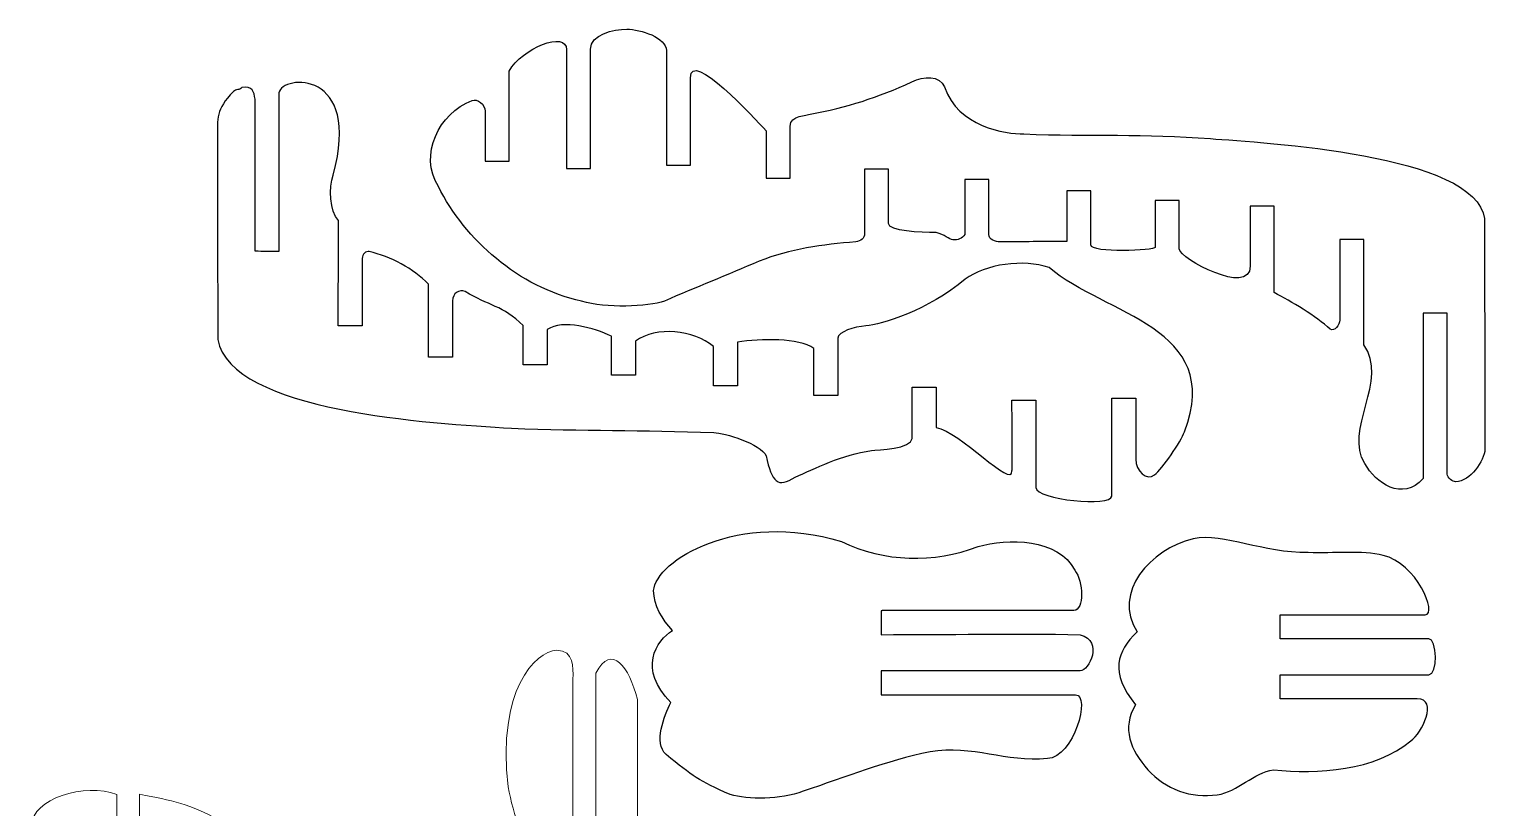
# Model space of a CAD drawing. Header units: inches. Extents: x 51 to 245, y 186 to 464.
# Drawn here: x 51.3 to 232.8, y 367 to 464.1 of the extents above; entities that cross this region are included whole.
import ezdxf

# ---------------------------------------------------------------- set-up
doc = ezdxf.new("R2010")
doc.units = ezdxf.units.IN
doc.header["$MEASUREMENT"] = 0
doc.layers.add('Capa 1', color=7, linetype='Continuous')

msp = doc.modelspace()

# ---------------------------------------------------------------- linework, layer by layer
at = {"layer": 'Capa 1', "color": 250, "lineweight": 25}
for points, knots in [([(121.29, 446.77), (121.29, 446.77), (118.3, 446.77), (118.3, 446.77), (118.3, 446.77), (118.3, 461.58), (118.3, 461.58), (118.3, 463.98), (112.69, 461.76), (111.15, 458.91), (111.15, 455.26), (111.15, 451.35), (111.15, 447.69), (110.12, 447.69), (109.06, 447.69), (108.15, 447.69), (108.15, 449.76), (108.15, 451.84), (108.15, 453.92), (108.15, 454.71), (107.15, 455.55), (106.51, 455.23), (102.39, 453.62), (99.83, 448.5), (102.31, 444.5), (105.69, 437.81), (112.27, 432), (120.18, 430.2), (123.18, 429.3), (128.44, 429.52), (130.51, 430.22), (134.47, 431.95), (138.35, 433.47), (142.31, 435.2), (146.18, 436.71), (150.24, 437.28), (154.38, 437.61), (154.97, 437.69), (155.5, 438.09), (155.46, 438.63), (155.46, 438.63), (155.46, 446.67), (155.46, 446.67), (155.46, 446.67), (158.45, 446.67), (158.45, 446.67), (158.45, 446.67), (158.45, 439.9), (158.45, 439.9), (158.46, 438.96), (162.4, 438.77), (164.42, 438.77), (165.45, 438.53), (166.03, 437.93), (166.47, 437.87), (167.09, 437.79), (167.64, 438.05), (167.98, 438.52), (167.98, 438.52), (167.98, 445.4), (167.98, 445.4), (168.83, 445.4), (169.91, 445.4), (170.97, 445.4), (170.97, 443.6), (170.97, 440.82), (170.97, 438.52), (170.97, 437.9), (171.86, 437.59), (172.34, 437.61), (175, 437.61), (178.04, 437.66), (180.7, 437.66), (180.7, 440), (180.7, 442.12), (180.7, 443.98), (182.02, 443.98), (182.44, 443.98), (183.69, 443.98), (183.69, 441.73), (183.69, 439.48), (183.69, 437.23), (183.69, 436.16), (191.71, 436.55), (191.71, 436.92), (191.71, 439.32), (191.71, 441.07), (191.71, 442.76), (192.71, 442.76), (193.71, 442.76), (194.7, 442.76), (194.7, 442.76), (194.7, 436.72), (194.7, 436.72), (194.84, 435.54), (203.49, 430.74), (203.58, 434.6), (203.58, 434.6), (203.58, 442.05), (203.58, 442.05), (203.58, 442.05), (206.57, 442.05), (206.57, 442.05), (206.57, 442.05), (206.57, 431.28), (206.57, 431.28), (208.69, 430.17), (211.77, 428.36), (213.56, 426.71), (214.1, 426.43), (214.71, 427.23), (214.75, 427.86), (214.75, 427.86), (214.75, 437.9), (214.75, 437.9), (214.75, 437.9), (217.74, 437.9), (217.74, 437.9), (217.74, 437.9), (217.74, 424.76), (217.74, 424.76), (220.94, 420.43), (215.2, 414.06), (217.88, 409.97), (219.19, 407.55), (222.56, 405.18), (225.16, 408.11), (225.16, 415.04), (225.16, 423.28), (225.16, 428.7), (225.16, 428.7), (228.15, 428.7), (228.15, 428.7), (228.15, 428.7), (228.15, 408.66), (228.15, 408.66), (228.15, 408.19), (228.84, 407.69), (229.19, 407.69), (231.04, 407.75), (232.79, 410.3), (232.85, 411.77), (232.85, 421.42), (232.8, 430.87), (232.8, 440.51), (231.77, 448.58), (205.08, 449.99), (198.6, 450.48), (190.44, 451.14), (183.65, 450.74), (175.35, 451.06), (172.97, 451.06), (167.11, 451.96), (165.46, 456.93), (164.82, 458.36), (162.86, 458.34), (161.36, 457.56), (157.15, 455.63), (153.26, 454.35), (148.67, 453.54), (148.35, 453.35), (146.19, 453.4), (146.19, 452.03), (146.19, 452.03), (146.19, 445.56), (146.19, 445.56), (146.19, 445.56), (143.2, 445.56), (143.2, 445.56), (143.2, 445.56), (143.2, 451.45), (143.2, 451.45), (141.77, 452.99), (133.74, 461.76), (133.74, 458.08), (133.74, 458.08), (133.74, 447.18), (133.74, 447.18), (133.74, 447.18), (130.75, 447.18), (130.75, 447.18), (130.75, 447.18), (130.75, 461.48), (130.75, 461.48), (130.75, 463.08), (127.51, 464.13), (125.82, 464.13), (124.14, 464.14), (121.29, 463.45), (121.29, 461.65), (121.29, 456.45), (121.29, 451.84), (121.29, 446.77), (121.29, 446.77), (121.29, 446.77), (121.29, 446.77)], [0, 0, 0, 0, 1, 1, 1, 2, 2, 2, 3, 3, 3, 4, 4, 4, 5, 5, 5, 6, 6, 6, 7, 7, 7, 8, 8, 8, 9, 9, 9, 10, 10, 10, 11, 11, 11, 12, 12, 12, 13, 13, 13, 14, 14, 14, 15, 15, 15, 16, 16, 16, 17, 17, 17, 18, 18, 18, 19, 19, 19, 20, 20, 20, 21, 21, 21, 22, 22, 22, 23, 23, 23, 24, 24, 24, 25, 25, 25, 26, 26, 26, 27, 27, 27, 28, 28, 28, 29, 29, 29, 30, 30, 30, 31, 31, 31, 32, 32, 32, 33, 33, 33, 34, 34, 34, 35, 35, 35, 36, 36, 36, 37, 37, 37, 38, 38, 38, 39, 39, 39, 40, 40, 40, 41, 41, 41, 42, 42, 42, 43, 43, 43, 44, 44, 44, 45, 45, 45, 46, 46, 46, 47, 47, 47, 48, 48, 48, 49, 49, 49, 50, 50, 50, 51, 51, 51, 52, 52, 52, 53, 53, 53, 54, 54, 54, 55, 55, 55, 56, 56, 56, 57, 57, 57, 58, 58, 58, 59, 59, 59, 60, 60, 60, 61, 61, 61, 62, 62, 62, 63, 63, 63, 64, 64, 64, 65, 65, 65, 65]), ([(195.37, 413.94), (194.97, 412.68), (192.55, 409.28), (191.65, 408.55), (190.69, 407.77), (189.3, 409.02), (189.3, 410.52), (189.3, 413.06), (189.3, 415.6), (189.3, 418.14), (188.3, 418.14), (187.3, 418.14), (186.31, 418.14), (186.31, 414.06), (186.31, 409.99), (186.31, 405.91), (186.31, 404.51), (176.84, 405.45), (176.84, 406.97), (176.84, 411.33), (176.84, 413.83), (176.84, 417.86), (175.84, 417.86), (174.84, 417.86), (173.85, 417.86), (173.85, 416.92), (173.93, 409.25), (173.85, 409.05), (173.94, 406.74), (167.32, 414.04), (164.4, 414.46), (164.4, 414.46), (164.39, 419.48), (164.39, 419.48), (164.39, 419.48), (161.4, 419.48), (161.4, 419.48), (161.4, 417.48), (161.4, 415.11), (161.4, 413.11), (161.4, 411.78), (157.11, 411.67), (156.32, 411.58), (152.75, 411.13), (149.15, 409.28), (146.82, 408.29), (144.65, 406.82), (143.92, 407.69), (143.18, 410.92), (142.59, 412.44), (137.94, 413.8), (136.67, 413.82), (127.67, 414.19), (120.42, 414), (111.42, 414.38), (101.44, 414.97), (76.41, 416.42), (74.79, 425.44), (74.79, 433.75), (74.74, 442.06), (74.74, 450.37), (74.78, 453.17), (74.52, 454.02), (76.74, 456.36), (77.07, 456.69), (77.48, 456.5), (77.81, 456.84), (79.1, 457.08), (79.32, 456.33), (79.44, 455.41), (79.44, 449.09), (79.44, 442.75), (79.44, 436.43), (80.43, 436.43), (81.42, 436.41), (82.43, 436.41), (82.43, 443.39), (82.43, 449.22), (82.43, 456.2), (82.77, 458.45), (92.83, 459.21), (89.18, 445.92), (88.65, 444.45), (88.73, 441.39), (89.85, 440.28), (89.85, 435.54), (89.82, 431.88), (89.82, 427.14), (90.81, 427.14), (91.81, 427.14), (92.81, 427.14), (92.81, 429.93), (92.81, 432.73), (92.81, 435.53), (92.81, 436.06), (93.28, 436.49), (93.69, 436.41), (96.35, 435.76), (99.19, 434.29), (101.09, 432.33), (101.09, 429.29), (101.09, 426.26), (101.09, 423.22), (102.09, 423.22), (103.09, 423.22), (104.08, 423.22), (104.08, 425.57), (104.08, 427.91), (104.08, 430.26), (104.08, 431.21), (104.9, 431.69), (105.66, 431.42), (108.54, 429.6), (110.37, 429.71), (112.89, 427.17), (112.89, 425.16), (112.89, 424.08), (112.89, 422.28), (114.18, 422.28), (114.7, 422.28), (115.88, 422.28), (115.88, 423.88), (115.88, 425.07), (115.88, 426.68), (117.89, 427.98), (121.76, 426.88), (123.9, 425.84), (123.9, 424.24), (123.9, 422.61), (123.9, 421), (124.9, 421), (125.9, 420.99), (126.9, 420.99), (126.9, 422.4), (126.9, 423.81), (126.9, 425.22), (129.47, 427.13), (134.17, 426.65), (136.62, 424.55), (136.62, 423.1), (136.62, 421.09), (136.62, 419.64), (137.82, 419.64), (138.52, 419.64), (139.61, 419.64), (139.61, 421.44), (139.61, 423.31), (139.61, 425.11), (142.55, 425.55), (147.26, 425.67), (149.14, 424.33), (149.14, 422.39), (149.14, 420.4), (149.14, 418.45), (150.14, 418.45), (151.14, 418.44), (152.13, 418.44), (152.13, 420.83), (152.13, 423.22), (152.13, 425.6), (152.17, 426.41), (154.18, 427.02), (155.64, 427.13), (157.48, 427.26), (163.46, 429.07), (168, 432.95), (170.56, 434.84), (175.31, 435.51), (178.48, 434.41), (185.45, 428.48), (200.36, 426.99), (195.37, 413.94), (195.37, 413.94), (195.37, 413.94), (195.37, 413.94)], [0, 0, 0, 0, 1, 1, 1, 2, 2, 2, 3, 3, 3, 4, 4, 4, 5, 5, 5, 6, 6, 6, 7, 7, 7, 8, 8, 8, 9, 9, 9, 10, 10, 10, 11, 11, 11, 12, 12, 12, 13, 13, 13, 14, 14, 14, 15, 15, 15, 16, 16, 16, 17, 17, 17, 18, 18, 18, 19, 19, 19, 20, 20, 20, 21, 21, 21, 22, 22, 22, 23, 23, 23, 24, 24, 24, 25, 25, 25, 26, 26, 26, 27, 27, 27, 28, 28, 28, 29, 29, 29, 30, 30, 30, 31, 31, 31, 32, 32, 32, 33, 33, 33, 34, 34, 34, 35, 35, 35, 36, 36, 36, 37, 37, 37, 38, 38, 38, 39, 39, 39, 40, 40, 40, 41, 41, 41, 42, 42, 42, 43, 43, 43, 44, 44, 44, 45, 45, 45, 46, 46, 46, 47, 47, 47, 48, 48, 48, 49, 49, 49, 50, 50, 50, 51, 51, 51, 52, 52, 52, 53, 53, 53, 54, 54, 54, 55, 55, 55, 56, 56, 56, 57, 57, 57, 58, 58, 58, 58]), ([(131.32, 380.18), (130.48, 378.49), (129.11, 375.14), (130.72, 373.69), (134.03, 370.98), (134.78, 370.42), (138.7, 368.7), (140.98, 368.04), (144.92, 368.01), (147.82, 369.1), (153.24, 370.97), (158.11, 372.86), (163.64, 374.03), (169, 374.92), (173.05, 372.66), (178.27, 373.17), (181.61, 373.33), (183.7, 381.14), (181.78, 381.13), (173.63, 381.13), (165.42, 381.13), (157.55, 381.13), (157.55, 381.13), (157.55, 384.12), (157.55, 384.12), (165.69, 384.12), (174.12, 384.12), (182.36, 384.12), (183.47, 384.14), (185.33, 387.79), (182.36, 388.63), (174.2, 388.79), (165.72, 388.63), (157.55, 388.63), (157.55, 388.63), (157.55, 391.62), (157.55, 391.62), (157.55, 391.62), (157.65, 391.62), (157.65, 391.62), (157.65, 391.62), (157.65, 391.64), (157.65, 391.64), (165.63, 391.64), (173.61, 391.64), (181.59, 391.64), (182.87, 391.7), (182.81, 395.23), (181.68, 396.68), (179.69, 400.66), (173.29, 400.68), (169.62, 399.62), (164.1, 397.47), (157.94, 397.69), (152.59, 400.24), (139.72, 404.19), (129.4, 397.84), (129.16, 394.12), (129.16, 392.26), (130.24, 390.51), (131.52, 389.17), (129.46, 387.88), (127.18, 384.31), (131.32, 380.18), (131.32, 380.18), (131.32, 380.18), (131.32, 380.18)], [0, 0, 0, 0, 1, 1, 1, 2, 2, 2, 3, 3, 3, 4, 4, 4, 5, 5, 5, 6, 6, 6, 7, 7, 7, 8, 8, 8, 9, 9, 9, 10, 10, 10, 11, 11, 11, 12, 12, 12, 13, 13, 13, 14, 14, 14, 15, 15, 15, 16, 16, 16, 17, 17, 17, 18, 18, 18, 19, 19, 19, 20, 20, 20, 21, 21, 21, 22, 22, 22, 22]), ([(189.46, 389), (186.33, 393.84), (191.12, 399.32), (196.47, 400.59), (200.39, 401.34), (205.12, 398.76), (210.82, 398.87), (213.96, 398.74), (217.57, 399.18), (220.14, 398.5), (224.27, 397.63), (227.02, 391.12), (225.4, 391.12), (219.38, 391.12), (213.35, 391.12), (207.33, 391.12), (207.33, 390.13), (207.33, 389.13), (207.33, 388.13), (213.69, 388.13), (219.5, 388.13), (225.85, 388.13), (226.87, 388.13), (227.02, 383.63), (225.85, 383.63), (219.72, 383.63), (213.58, 383.63), (207.44, 383.63), (207.44, 383.63), (207.44, 383.63), (207.44, 383.63), (207.44, 383.63), (207.44, 383.63), (207.44, 383.63), (207.44, 383.63), (207.43, 383.63), (207.43, 383.63), (207.43, 383.63), (207.43, 383.63), (207.43, 383.63), (207.43, 383.63), (207.43, 383.63), (207.43, 383.63), (207.43, 383.63), (207.42, 383.63), (207.42, 383.63), (207.42, 383.63), (207.42, 383.63), (207.42, 383.63), (207.42, 383.63), (207.42, 383.63), (207.42, 383.63), (207.42, 383.63), (207.41, 383.63), (207.41, 383.63), (207.41, 383.63), (207.41, 383.63), (207.41, 383.63), (207.41, 383.63), (207.41, 383.63), (207.41, 383.63), (207.4, 383.63), (207.4, 383.63), (207.4, 383.63), (207.4, 383.63), (207.4, 383.63), (207.4, 383.63), (207.4, 383.63), (207.4, 383.63), (207.4, 383.63), (207.39, 383.63), (207.39, 383.63), (207.39, 383.63), (207.39, 383.63), (207.39, 383.63), (207.39, 383.63), (207.39, 383.63), (207.39, 383.63), (207.38, 383.63), (207.38, 383.63), (207.38, 383.63), (207.38, 383.63), (207.38, 383.63), (207.38, 383.63), (207.38, 383.63), (207.38, 383.63), (207.38, 383.63), (207.37, 383.63), (207.37, 383.63), (207.37, 383.63), (207.37, 383.63), (207.37, 383.63), (207.37, 383.63), (207.37, 383.63), (207.37, 383.63), (207.37, 383.63), (207.36, 383.63), (207.36, 383.63), (207.36, 383.63), (207.36, 383.63), (207.36, 383.63), (207.36, 383.63), (207.36, 383.63), (207.36, 383.63), (207.35, 383.63), (207.35, 383.63), (207.35, 383.63), (207.35, 383.63), (207.35, 383.63), (207.35, 383.63), (207.35, 383.63), (207.35, 383.63), (207.34, 383.63), (207.34, 383.63), (207.34, 383.63), (207.34, 383.63), (207.34, 383.63), (207.34, 383.63), (207.34, 383.63), (207.34, 383.63), (207.34, 383.63), (207.33, 383.63), (207.33, 383.63), (207.33, 383.63), (207.33, 382.63), (207.33, 381.64), (207.33, 380.64), (207.33, 380.64), (207.33, 380.64), (207.34, 380.64), (207.34, 380.64), (207.34, 380.64), (207.34, 380.64), (207.34, 380.64), (207.34, 380.64), (207.34, 380.64), (207.34, 380.64), (207.34, 380.64), (207.35, 380.64), (207.35, 380.64), (207.35, 380.64), (207.35, 380.64), (207.35, 380.64), (207.35, 380.64), (207.35, 380.64), (207.35, 380.64), (207.36, 380.64), (207.36, 380.64), (207.36, 380.64), (207.36, 380.64), (207.36, 380.64), (207.36, 380.64), (207.36, 380.64), (207.36, 380.64), (207.37, 380.64), (207.37, 380.64), (207.37, 380.64), (207.37, 380.64), (207.37, 380.64), (207.37, 380.64), (207.37, 380.64), (207.37, 380.64), (207.37, 380.64), (207.38, 380.64), (207.38, 380.64), (207.38, 380.64), (207.38, 380.64), (207.38, 380.64), (207.38, 380.64), (207.38, 380.64), (207.38, 380.64), (207.38, 380.64), (207.39, 380.64), (207.39, 380.64), (207.39, 380.64), (207.39, 380.64), (207.39, 380.64), (207.39, 380.64), (207.39, 380.64), (207.39, 380.64), (207.4, 380.64), (207.4, 380.64), (207.4, 380.64), (207.4, 380.64), (207.4, 380.64), (207.4, 380.64), (207.4, 380.64), (207.4, 380.64), (207.4, 380.64), (207.41, 380.64), (207.41, 380.64), (207.41, 380.64), (207.41, 380.64), (207.41, 380.64), (207.41, 380.64), (207.41, 380.64), (207.41, 380.64), (207.42, 380.64), (207.42, 380.64), (207.42, 380.64), (207.42, 380.64), (207.42, 380.64), (207.42, 380.64), (207.42, 380.64), (207.42, 380.64), (207.42, 380.64), (207.43, 380.64), (207.43, 380.64), (207.43, 380.64), (207.43, 380.64), (207.43, 380.64), (207.43, 380.64), (207.43, 380.64), (207.43, 380.64), (207.43, 380.64), (207.44, 380.64), (207.44, 380.64), (207.44, 380.64), (207.44, 380.64), (207.44, 380.64), (207.44, 380.64), (207.44, 380.64), (207.44, 380.64), (213.1, 380.64), (218.75, 380.64), (224.4, 380.64), (227.02, 380.64), (225.06, 376.31), (223.59, 375.39), (219.27, 371.68), (211.88, 371.18), (206.49, 371.78), (204, 371.47), (202.02, 369.02), (199.46, 368.67), (196.24, 368.18), (192.98, 369.35), (190.81, 371.79), (188.64, 374.22), (187.51, 376.97), (189.26, 379.89), (186.07, 383.97), (186.87, 386.46), (189.46, 389), (189.46, 389), (189.46, 389), (189.46, 389)], [0, 0, 0, 0, 1, 1, 1, 2, 2, 2, 3, 3, 3, 4, 4, 4, 5, 5, 5, 6, 6, 6, 7, 7, 7, 8, 8, 8, 9, 9, 9, 10, 10, 10, 11, 11, 11, 12, 12, 12, 13, 13, 13, 14, 14, 14, 15, 15, 15, 16, 16, 16, 17, 17, 17, 18, 18, 18, 19, 19, 19, 20, 20, 20, 21, 21, 21, 22, 22, 22, 23, 23, 23, 24, 24, 24, 25, 25, 25, 26, 26, 26, 27, 27, 27, 28, 28, 28, 29, 29, 29, 30, 30, 30, 31, 31, 31, 32, 32, 32, 33, 33, 33, 34, 34, 34, 35, 35, 35, 36, 36, 36, 37, 37, 37, 38, 38, 38, 39, 39, 39, 40, 40, 40, 41, 41, 41, 42, 42, 42, 43, 43, 43, 44, 44, 44, 45, 45, 45, 46, 46, 46, 47, 47, 47, 48, 48, 48, 49, 49, 49, 50, 50, 50, 51, 51, 51, 52, 52, 52, 53, 53, 53, 54, 54, 54, 55, 55, 55, 56, 56, 56, 57, 57, 57, 58, 58, 58, 59, 59, 59, 60, 60, 60, 61, 61, 61, 62, 62, 62, 63, 63, 63, 64, 64, 64, 65, 65, 65, 66, 66, 66, 67, 67, 67, 68, 68, 68, 69, 69, 69, 70, 70, 70, 71, 71, 71, 72, 72, 72, 73, 73, 73, 74, 74, 74, 75, 75, 75, 76, 76, 76, 77, 77, 77, 78, 78, 78, 79, 79, 79, 80, 80, 80, 81, 81, 81, 82, 82, 82, 82])]:
    msp.add_open_spline(points, degree=3, knots=knots, dxfattribs=at)
at = {"layer": 'Capa 1', "color": 250, "lineweight": 20}
msp.add_open_spline([(98.12, 322.36), (98.12, 321.04), (90.87, 315.33), (88.73, 318.35), (88.73, 318.35), (88.73, 323.22), (88.73, 323.22), (88.73, 323.22), (85.88, 323.22), (85.88, 323.22), (85.88, 323.22), (85.88, 316.31), (85.88, 316.31), (85.88, 316.31), (79.81, 316.27), (79.81, 316.27), (79.14, 319.49), (82.96, 324.54), (82.01, 327.37), (81.4, 329.5), (78.16, 331.5), (76.91, 333.24), (76.34, 334.03), (77.19, 335.58), (78.1, 335.58), (78.1, 335.58), (82.82, 335.58), (82.82, 335.58), (82.82, 336.58), (82.82, 337.47), (82.82, 338.43), (78.81, 338.43), (74.8, 338.43), (70.8, 338.43), (70.34, 338.95), (64.94, 341.37), (67.74, 343.48), (67.74, 343.48), (73.86, 343.48), (73.86, 343.48), (73.86, 343.48), (73.86, 346.33), (73.86, 346.33), (69.82, 346.33), (65.91, 346.37), (61.82, 346.37), (60.44, 347.83), (57.21, 349.6), (59.56, 351.51), (59.56, 351.51), (65.87, 351.51), (65.87, 351.51), (65.87, 351.51), (65.87, 354.36), (65.87, 354.36), (62.83, 354.36), (59.81, 354.36), (56.77, 354.36), (54.23, 356.15), (51.26, 359.46), (51.64, 364.87), (51.48, 368.12), (58.3, 370.26), (62.19, 368.7), (62.19, 366.33), (62.19, 363.97), (62.19, 361.61), (62.19, 361.61), (65.04, 361.61), (65.04, 361.61), (65.04, 364.01), (65.04, 366.3), (65.04, 368.73), (69.08, 367.97), (71.4, 367.53), (74.88, 365.52), (74.88, 363.12), (74.88, 360.82), (74.88, 358.43), (74.88, 358.43), (77.73, 358.43), (77.73, 358.43), (77.73, 358.43), (77.73, 363.58), (77.73, 363.58), (77.69, 365.36), (85.67, 362.05), (86.38, 361.48), (86.38, 359.01), (86.38, 356.84), (86.38, 354.51), (87.33, 354.51), (88.28, 354.51), (89.23, 354.51), (89.23, 356.22), (89.23, 357.91), (89.23, 359.62), (89.23, 360.73), (95.32, 359.89), (98.16, 357.61), (98.16, 357.61), (98.16, 350.37), (98.16, 350.37), (98.16, 350.37), (101.01, 350.37), (101.01, 350.37), (101.01, 350.37), (101.01, 357.53), (101.01, 357.53), (101.01, 357.53), (109.1, 357.51), (109.1, 357.51), (109.1, 357.51), (109.1, 347.35), (109.1, 347.35), (109.1, 347.35), (111.95, 347.35), (111.95, 347.35), (111.95, 350.42), (111.95, 354.27), (111.95, 357.4), (112.31, 358.09), (113.76, 359.1), (115.16, 359.46), (112.84, 362.48), (111.69, 366.07), (111.01, 369.66), (109.63, 381.71), (114.37, 386.53), (117.05, 386.69), (119.29, 386.62), (119.1, 384.58), (119.1, 383.08), (119.1, 374.86), (119.1, 366.71), (119.1, 358.54), (119.1, 358.54), (121.95, 358.54), (121.95, 358.54), (121.95, 358.54), (121.95, 383.83), (121.95, 383.83), (123.93, 387.65), (126.11, 384.59), (127.15, 380.54), (127.15, 380.54), (127.1, 336.41), (127.1, 336.41), (127.08, 335.17), (124.95, 333.27), (124.08, 333.4), (120.63, 333.5), (116.63, 334.59), (112.5, 336.11), (101.55, 340.77), (88.72, 347.28), (83.74, 346.91), (90.13, 340.17), (118.19, 334.31), (127.12, 319.43), (127.12, 319.43), (127.1, 316.23), (127.1, 316.23), (122.2, 315.99), (115.04, 317.14), (111.89, 319.19), (111.89, 321.26), (111.89, 323.33), (111.89, 325.41), (111.89, 325.41), (109.04, 325.41), (109.04, 325.41), (109.04, 323.95), (109.04, 322.49), (109.04, 321.04), (106.68, 320.12), (102.94, 319.73), (100.97, 321.13), (100.97, 321.13), (100.97, 329.32), (100.97, 329.32), (100.01, 329.32), (99.12, 329.32), (98.12, 329.32), (98.12, 329.32), (98.12, 322.36), (98.12, 322.36), (98.12, 322.36), (98.12, 322.36), (98.12, 322.36)], degree=3, knots=[0, 0, 0, 0, 1, 1, 1, 2, 2, 2, 3, 3, 3, 4, 4, 4, 5, 5, 5, 6, 6, 6, 7, 7, 7, 8, 8, 8, 9, 9, 9, 10, 10, 10, 11, 11, 11, 12, 12, 12, 13, 13, 13, 14, 14, 14, 15, 15, 15, 16, 16, 16, 17, 17, 17, 18, 18, 18, 19, 19, 19, 20, 20, 20, 21, 21, 21, 22, 22, 22, 23, 23, 23, 24, 24, 24, 25, 25, 25, 26, 26, 26, 27, 27, 27, 28, 28, 28, 29, 29, 29, 30, 30, 30, 31, 31, 31, 32, 32, 32, 33, 33, 33, 34, 34, 34, 35, 35, 35, 36, 36, 36, 37, 37, 37, 38, 38, 38, 39, 39, 39, 40, 40, 40, 41, 41, 41, 42, 42, 42, 43, 43, 43, 44, 44, 44, 45, 45, 45, 46, 46, 46, 47, 47, 47, 48, 48, 48, 49, 49, 49, 50, 50, 50, 51, 51, 51, 52, 52, 52, 53, 53, 53, 54, 54, 54, 55, 55, 55, 56, 56, 56, 57, 57, 57, 58, 58, 58, 59, 59, 59, 60, 60, 60, 61, 61, 61, 62, 62, 62, 63, 63, 63, 63], dxfattribs=at)

doc.saveas('drawing.dxf')
